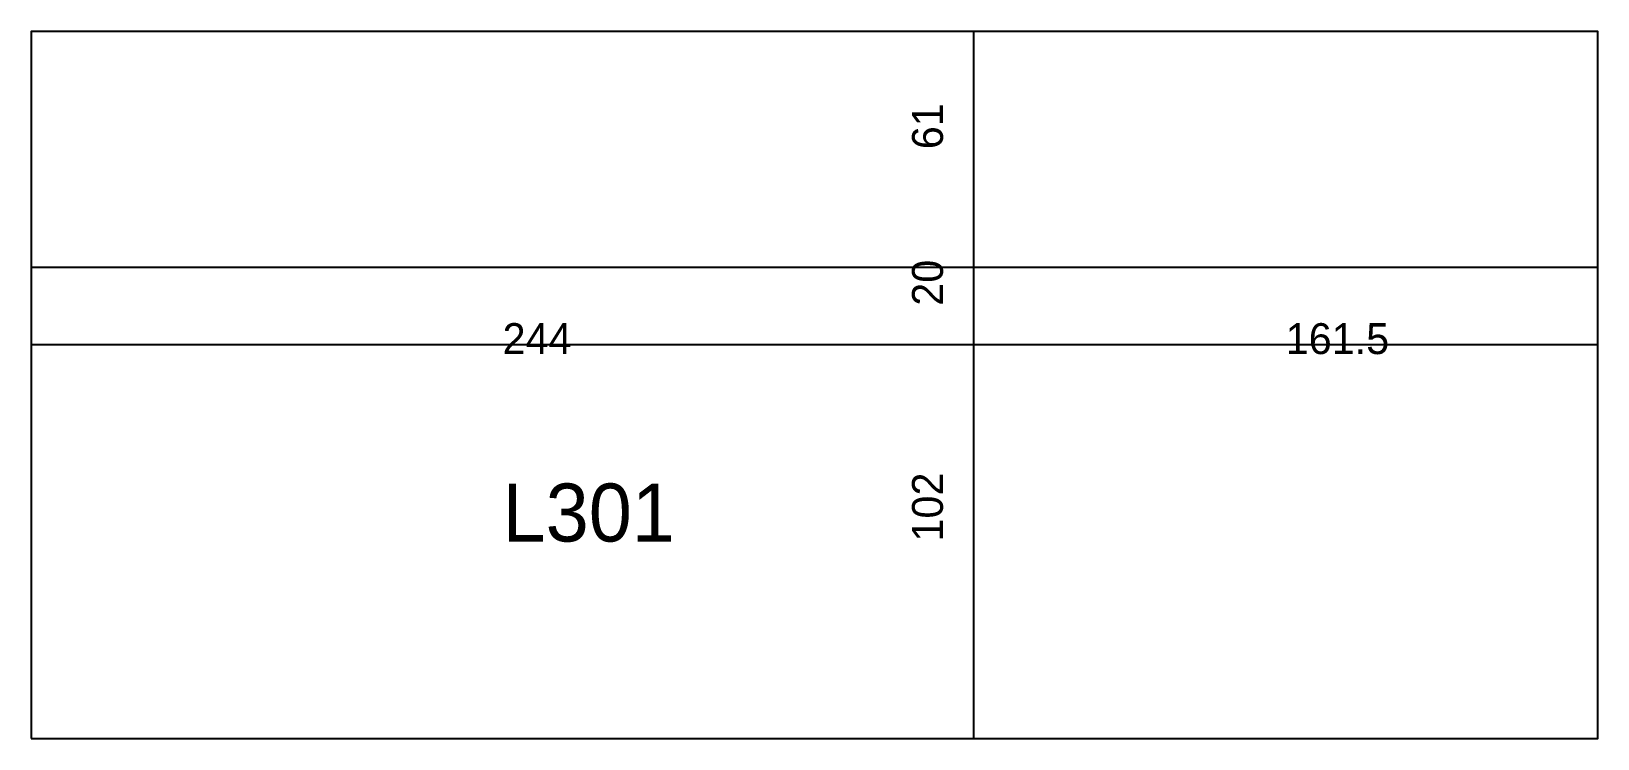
# Model space of a CAD drawing. Header units: metres. Extents: x 1198 to 1604, y 3010 to 3193.
import ezdxf

# ---------------------------------------------------------------- set-up
doc = ezdxf.new("R2010")
doc.units = ezdxf.units.M
for name, color, linetype in [('3', 3, 'Continuous'), ('4', 4, 'Continuous'), ('Painéis', 200, 'Continuous')]:
    doc.layers.add(name, color=color, linetype=linetype)

msp = doc.modelspace()

# ---------------------------------------------------------------- linework, layer by layer
at = {"layer": '3'}
for p, q in [((1603.5, 3193), (1198, 3193)), ((1198, 3193), (1198, 3010)), ((1442, 3010), (1442, 3193)), ((1603.5, 3010), (1603.5, 3193)), ((1198, 3132), (1603.5, 3132)), ((1198, 3112), (1603.5, 3112)), ((1198, 3010), (1603.5, 3010))]:
    msp.add_line(p, q, dxfattribs=at)
at = {"layer": '3', "lineweight": 25}
msp.add_lwpolyline([(1198, 3010), (1603.5, 3010), (1603.5, 3193), (1198, 3193)], close=True, dxfattribs=at)
at = {"layer": 'Painéis', "lineweight": 18}
for p, q in [((1442, 3010), (1442, 3193)), ((1198, 3132), (1603.5, 3132)), ((1198, 3112), (1603.5, 3112))]:
    msp.add_line(p, q, dxfattribs=at)

# ---------------------------------------------------------------- texts
at = {"layer": '4'}
msp.add_text('L301', height=15, dxfattribs=at).set_placement((1320, 3061))
at = {"layer": 'Painéis'}
for s, p in [('61', (1434, 3162.5)), ('20', (1434, 3122)), ('102', (1434, 3061))]:
    msp.add_text(s, height=8, rotation=90, dxfattribs=at).set_placement(p)
for s, p in [('244', (1320, 3109.5)), ('161.5', (1522.75, 3109.5))]:
    msp.add_text(s, height=8, dxfattribs=at).set_placement(p)

doc.saveas('drawing.dxf')
